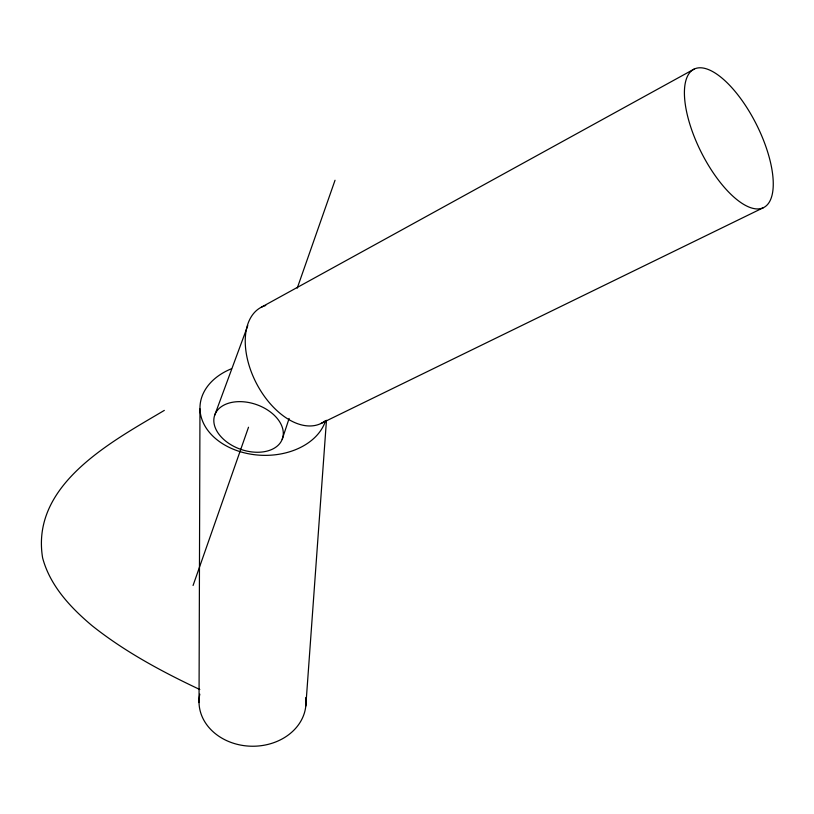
<?xml version="1.0" encoding="UTF-8"?>
<svg xmlns="http://www.w3.org/2000/svg" width="814" height="814" viewBox="0 0 814 814"><rect width="100%" height="100%" fill="white"/><g stroke="black" fill="none" stroke-linecap="round" stroke-linejoin="round"><path stroke-width="1.22" d="M199.033 702.563L199.969 408.893M305.81 706.023L326.465 420.299M282.193 439.336A35.847 23.718 19.2 0 0 239.306 401.638A35.847 23.718 19.2 0 0 224.206 439.875A35.847 23.718 19.2 0 0 282.193 439.336L289.133 418.427M193.071 585.48L248.514 427.228M297.232 288.156L335.032 180.26M214.723 415.16L247.792 325.58M164.316 410.398C111.722 441.656 30.535 484.381 42.613 557.885C50.051 585.744 70.452 607.468 91.951 625.59C124.776 651.749 161.966 671.662 199.796 689.519M261.355 307.204L694.067 69.129M320.858 423.545L763.44 207.662A77.472 30.912 63.3 0 0 735.764 92.236A77.472 30.912 63.3 0 0 687.362 115.14A77.472 30.912 63.3 0 0 763.44 207.662M265.73 305.474A65.344 39.408 62.5 0 0 256.461 383.414A65.344 39.408 62.5 0 0 325.61 420.543A63.604 46.133 2.2 0 1 225.936 445.696A63.604 46.133 2.2 0 1 231.532 368.722M305.728 697.618A53.5 44.271 0.7 0 1 250.671 746.204A53.5 44.271 0.7 0 1 199.806 694.169"/></g></svg>
